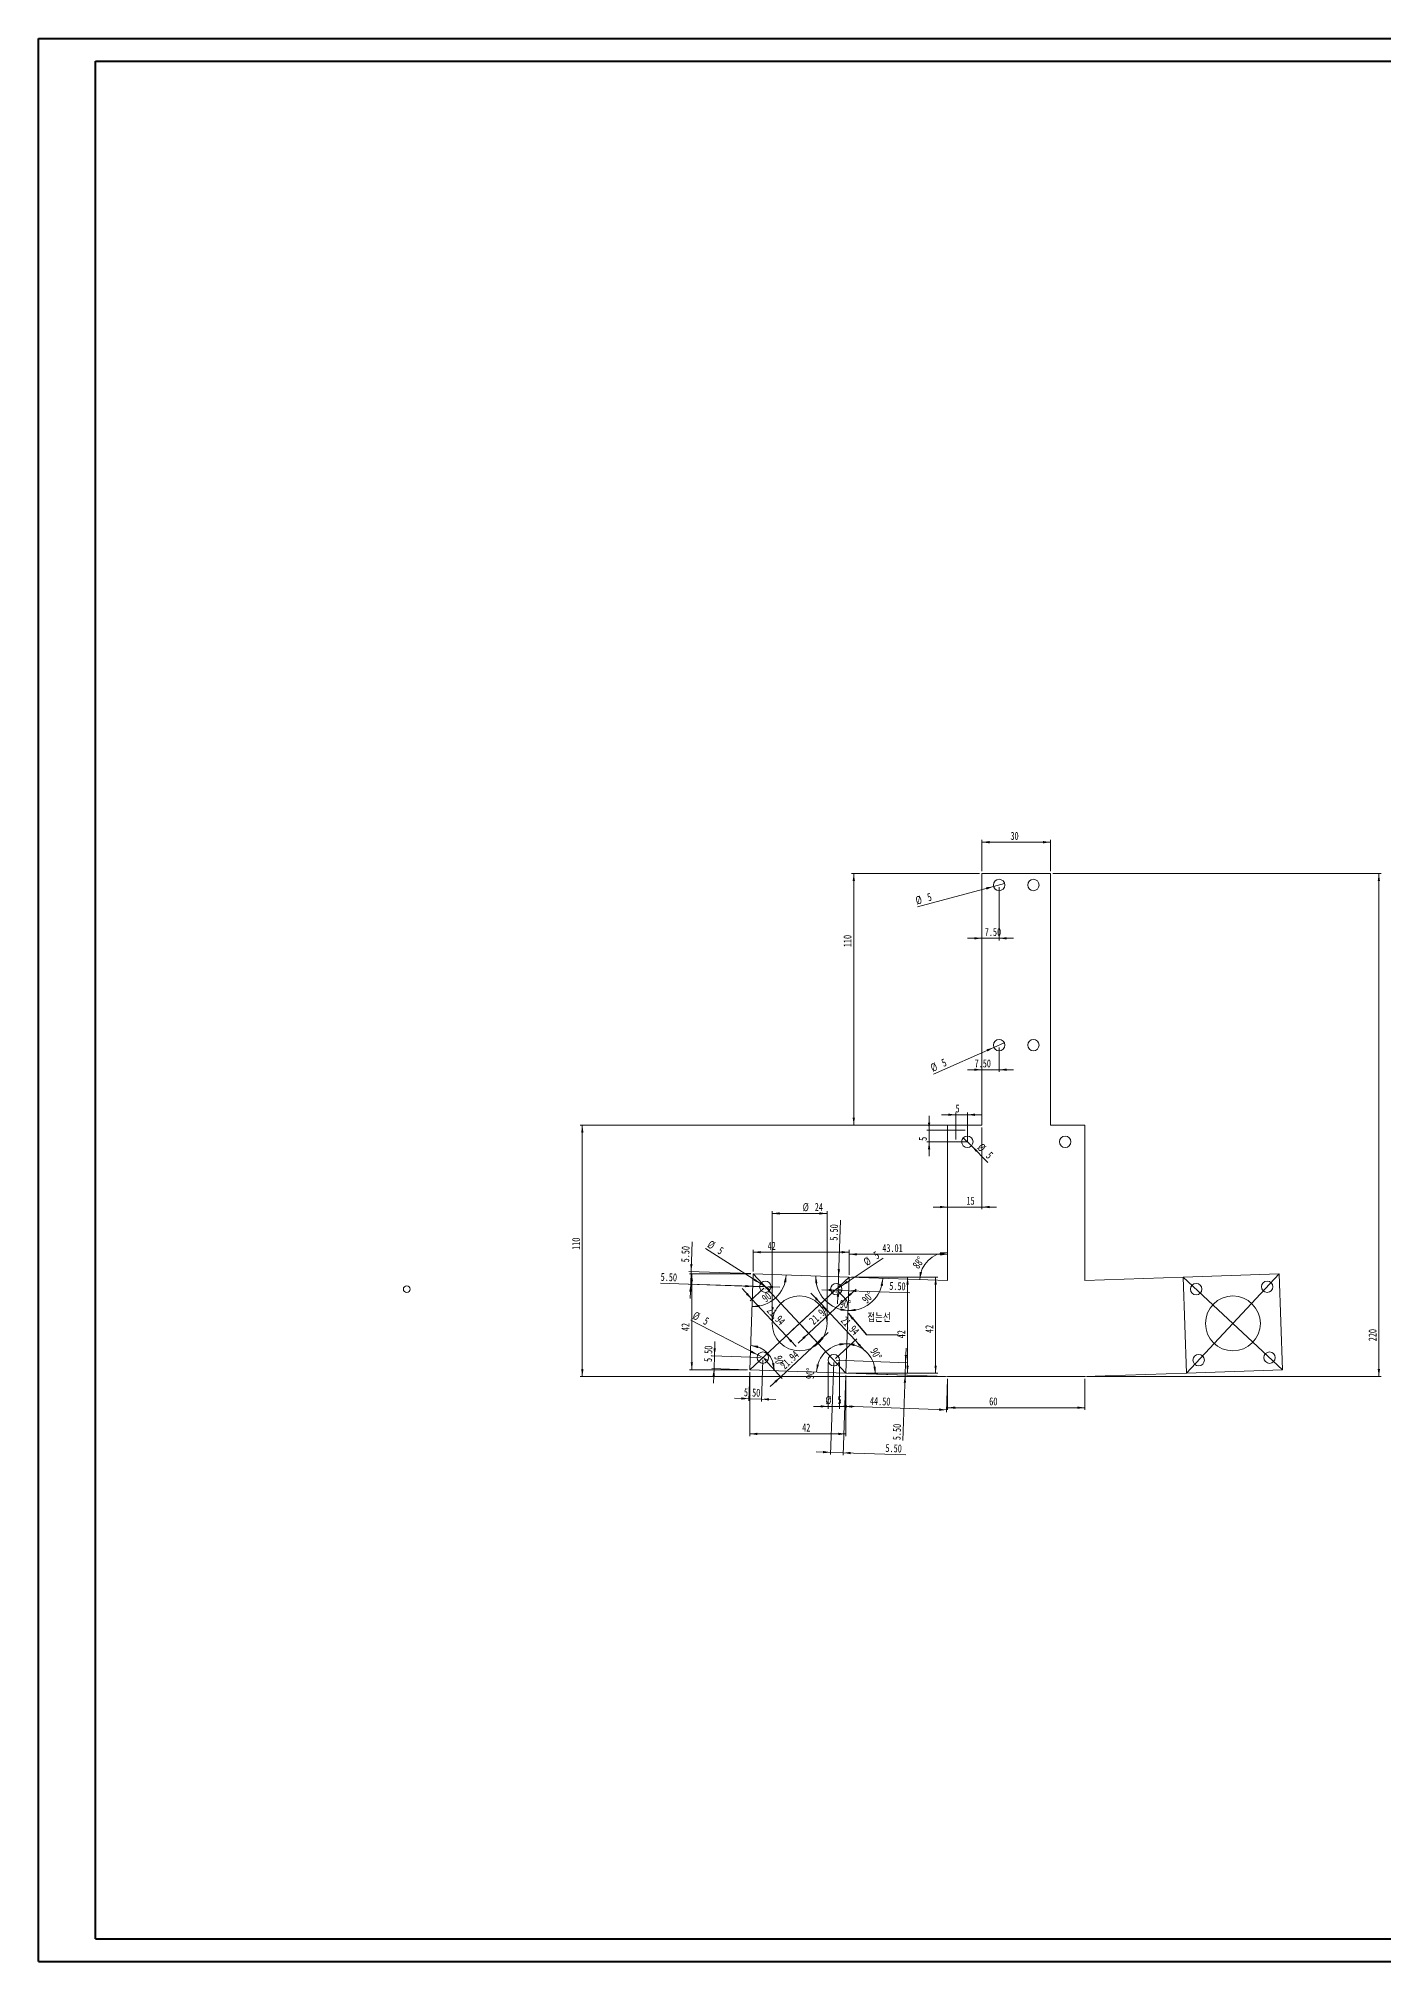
# Model space of a CAD drawing. Header units: millimetres. Extents: x 0 to 1189, y 0 to 841.
# Drawn here: x 0 to 588, y 0 to 841 of the extents above; entities that cross this region are included whole.
import ezdxf

# ---------------------------------------------------------------- set-up
doc = ezdxf.new("R2010")
doc.units = ezdxf.units.MM
doc.styles.add('SLDTEXTSTYLE0', font='TXT', dxfattribs={"width": 0.75})
doc.styles.add('SLDTEXTSTYLE1', font='TXT', dxfattribs={"width": 0.75, "bigfont": 'bigfont'})
doc.dimstyles.new('SLDDIMSTYLE0', dxfattribs={"dimtxt": 3.5, "dimasz": 3.302, "dimexe": 0, "dimexo": 0.0625, "dimgap": 0.875, "dimtad": 1, "dimrnd": 1e-09, "dimzin": 4, "dimdsep": 46, "dimtxsty": 'SLDTEXTSTYLE0', "dimsah": 1, "dimcen": 0.09, "dimadec": 0, "dimazin": 1, "dimtfac": 1, "dimtofl": 0, "dimtmove": 0, "dimatfit": 3, "dimfxl": 1, "dimfrac": 2, "dimtolj": 1, "dimtzin": 12, "dimarcsym": 0})
doc.dimstyles.new('SLDDIMSTYLE1', dxfattribs={"dimtxt": 3.5, "dimasz": 3.302, "dimexe": 0, "dimexo": 0.0625, "dimgap": 0.875, "dimtad": 1, "dimdec": 4, "dimzin": 12, "dimdsep": 46, "dimtxsty": 'SLDTEXTSTYLE0', "dimsah": 1, "dimcen": 0.09, "dimazin": 3, "dimtfac": 1, "dimtofl": 0, "dimtmove": 0, "dimatfit": 3, "dimfxl": 1, "dimfrac": 2, "dimtolj": 1, "dimtzin": 12, "dimarcsym": 0})
doc.dimstyles.new('SLDDIMSTYLE2', dxfattribs={"dimtxt": 3.5, "dimasz": 3.302, "dimexe": 0, "dimexo": 0.0625, "dimgap": 0.875, "dimtad": 1, "dimrnd": 1e-09, "dimzin": 12, "dimdsep": 46, "dimtxsty": 'SLDTEXTSTYLE0', "dimsah": 1, "dimcen": 0.09, "dimadec": 0, "dimazin": 3, "dimtfac": 1, "dimtofl": 0, "dimtmove": 0, "dimatfit": 3, "dimfxl": 1, "dimfrac": 2, "dimtolj": 1, "dimtzin": 12, "dimarcsym": 0})
doc.dimstyles.new('SLDDIMSTYLE3', dxfattribs={"dimtxt": 3.5, "dimasz": 3.302, "dimexe": 0, "dimexo": 0.0625, "dimgap": 0.875, "dimtad": 1, "dimrnd": 1e-09, "dimzin": 12, "dimdsep": 46, "dimtxsty": 'SLDTEXTSTYLE0', "dimsah": 1, "dimcen": 0.09, "dimadec": 0, "dimazin": 3, "dimtfac": 1, "dimtmove": 0, "dimatfit": 0, "dimfxl": 1, "dimfrac": 2, "dimtolj": 1, "dimtzin": 12, "dimarcsym": 0})
doc.dimstyles.new('SLDDIMSTYLE4', dxfattribs={"dimtxt": 3.5, "dimasz": 3.302, "dimexe": 0, "dimexo": 0.0625, "dimgap": 0.875, "dimtad": 1, "dimrnd": 1e-09, "dimzin": 12, "dimdsep": 46, "dimtxsty": 'SLDTEXTSTYLE0', "dimblk1": 'NONE', "dimsah": 1, "dimcen": 0, "dimadec": 0, "dimazin": 3, "dimtfac": 1, "dimtmove": 0, "dimatfit": 3, "dimldrblk": 'NONE', "dimfxl": 1, "dimfrac": 2, "dimtolj": 1, "dimtzin": 12, "dimarcsym": 0})
doc.dimstyles.new('SLDDIMSTYLE5', dxfattribs={"dimtxt": 3.5, "dimasz": 3.302, "dimexe": 0, "dimexo": 0.0625, "dimgap": 0.875, "dimtad": 1, "dimrnd": 1e-09, "dimzin": 4, "dimdsep": 46, "dimtxsty": 'SLDTEXTSTYLE0', "dimsah": 1, "dimcen": 0.09, "dimadec": 0, "dimazin": 1, "dimtfac": 1, "dimtmove": 0, "dimatfit": 0, "dimfxl": 1, "dimfrac": 2, "dimtolj": 1, "dimtzin": 12, "dimarcsym": 0})
doc.dimstyles.new('SLDDIMSTYLE6', dxfattribs={"dimtxt": 3.5, "dimasz": 3.302, "dimexe": 0, "dimexo": 0.0625, "dimgap": 0.875, "dimtad": 1, "dimdec": 4, "dimzin": 12, "dimdsep": 46, "dimtxsty": 'SLDTEXTSTYLE0', "dimsah": 1, "dimcen": 0.09, "dimazin": 3, "dimtfac": 1, "dimtofl": 0, "dimtmove": 0, "dimatfit": 3, "dimfxl": 1, "dimfrac": 2, "dimtolj": 1, "dimtzin": 12, "dimarcsym": 0})
doc.dimstyles.new('SLDDIMSTYLE7', dxfattribs={"dimtxt": 3.5, "dimasz": 3.302, "dimexe": 0, "dimexo": 0.0625, "dimgap": 0.875, "dimtad": 1, "dimrnd": 1e-09, "dimzin": 12, "dimdsep": 46, "dimtxsty": 'SLDTEXTSTYLE0', "dimblk1": 'NONE', "dimsah": 1, "dimcen": 0, "dimadec": 0, "dimazin": 3, "dimtfac": 1, "dimtmove": 0, "dimatfit": 3, "dimldrblk": 'NONE', "dimfxl": 1, "dimfrac": 2, "dimtolj": 1, "dimtzin": 12, "dimarcsym": 0})
doc.dimstyles.new('SLDDIMSTYLE8', dxfattribs={"dimtxt": 0.18, "dimasz": 3.302, "dimexe": 0, "dimexo": 0.0625, "dimgap": 0, "dimtad": 0, "dimtih": 1, "dimtoh": 1, "dimdec": 0, "dimrnd": 1e-09, "dimzin": 0, "dimdsep": 46, "dimtxsty": 'Standard', "dimsah": 1, "dimcen": 0.09, "dimadec": 0, "dimazin": 0, "dimtfac": 3.302, "dimtdec": 0, "dimtofl": 0, "dimtmove": 0, "dimatfit": 3, "dimfxl": 1, "dimfrac": 2, "dimtolj": 1, "dimtzin": 0, "dimarcsym": 0})

# ---------------------------------------------------------------- blocks, each defined once
blk = doc.blocks.new('_D')
at = {"color": 7, "linetype": 'Continuous', "lineweight": 0}
for p, q in [((353.14, 256.55), (352.63, 242.02)), ((397.61, 255), (397.1, 240.47)), ((397.14, 241.46), (352.66, 243.02))]:
    blk.add_line(p, q, dxfattribs=at)
for points in [[(352.66, 243.02), (355.94, 242.39), (355.98, 243.41)], [(397.14, 241.46), (393.85, 242.09), (393.82, 241.07)]]:
    blk.add_solid(points, dxfattribs=at)
at = {"color": 7, "linetype": 'Continuous', "lineweight": 0, "insert": (363.75, 247.15), "char_height": 3.5, "attachment_point": 1, "rotation": 358, "style": 'SLDTEXTSTYLE0'}
blk.add_mtext('44.50', dxfattribs=at)
blk = doc.blocks.new('_D_1')
at = {"color": 7, "linetype": 'Continuous', "lineweight": 0}
blk.add_arc((353.17, 257.55), 12.86, 358, 88, dxfattribs=at)
for points in [[(353.62, 270.4), (356.8, 269.37), (356.96, 270.37)], [(366.02, 257.1), (366.23, 260.44), (365.21, 260.34)]]:
    blk.add_solid(points, dxfattribs=at)
at = {"color": 7, "linetype": 'Continuous', "lineweight": 0, "insert": (366.71, 268.99), "char_height": 3.5, "attachment_point": 1, "rotation": 298.74296, "style": 'SLDTEXTSTYLE0'}
blk.add_mtext('90°', dxfattribs=at)
blk = doc.blocks.new('_D_2')
at = {"color": 7, "linetype": 'Continuous', "lineweight": 0}
for p, q in [((396.64, 366), (236.9, 366)), ((237.9, 256), (237.9, 366)), ((396.64, 256), (236.9, 256))]:
    blk.add_line(p, q, dxfattribs=at)
for points in [[(237.9, 366), (237.39, 362.7), (238.41, 362.7)], [(237.9, 256), (238.41, 259.3), (237.39, 259.3)]]:
    blk.add_solid(points, dxfattribs=at)
at = {"color": 7, "linetype": 'Continuous', "lineweight": 0, "insert": (233.39, 311.44), "char_height": 3.5, "attachment_point": 1, "rotation": 89.99953, "style": 'SLDTEXTSTYLE0'}
blk.add_mtext('110', dxfattribs=at)
blk = doc.blocks.new('_D_3')
at = {"color": 7, "linetype": 'Continuous', "lineweight": 0}
for p, q in [((411.64, 476), (355.6, 476)), ((356.6, 366), (356.6, 476)), ((411.64, 366), (355.6, 366))]:
    blk.add_line(p, q, dxfattribs=at)
for points in [[(356.6, 476), (356.09, 472.69), (357.11, 472.69)], [(356.6, 366), (357.11, 369.3), (356.09, 369.3)]]:
    blk.add_solid(points, dxfattribs=at)
at = {"color": 7, "linetype": 'Continuous', "lineweight": 0, "insert": (352.09, 443.82), "char_height": 3.5, "attachment_point": 1, "rotation": 90, "style": 'SLDTEXTSTYLE0'}
blk.add_mtext('110', dxfattribs=at)
blk = doc.blocks.new('_D_4')
at = {"color": 7, "linetype": 'Continuous', "lineweight": 0}
for p, q in [((401.26, 370.53), (394.91, 370.53)), ((401.26, 359.73), (401.26, 371.53)), ((401.26, 370.53), (406.26, 370.53)), ((406.26, 359.73), (406.26, 371.53)), ((406.26, 370.53), (412.61, 370.53))]:
    blk.add_line(p, q, dxfattribs=at)
for points in [[(401.26, 370.53), (397.96, 371.04), (397.96, 370.03)], [(406.26, 370.53), (409.57, 370.03), (409.57, 371.04)]]:
    blk.add_solid(points, dxfattribs=at)
at = {"color": 7, "linetype": 'Continuous', "lineweight": 0, "insert": (401.08, 375.05), "char_height": 3.5, "attachment_point": 1, "style": 'SLDTEXTSTYLE0'}
blk.add_mtext('5', dxfattribs=at)
blk = doc.blocks.new('_D_5')
at = {"color": 7, "linetype": 'Continuous', "lineweight": 0}
for p, q in [((389.55, 363.73), (389.55, 370.08)), ((405.31, 363.73), (388.55, 363.73)), ((389.55, 358.73), (389.55, 363.73)), ((405.26, 358.73), (388.55, 358.73)), ((389.55, 358.73), (389.55, 352.38))]:
    blk.add_line(p, q, dxfattribs=at)
for points in [[(389.55, 363.73), (390.05, 367.03), (389.04, 367.03)], [(389.55, 358.73), (389.04, 355.43), (390.05, 355.43)]]:
    blk.add_solid(points, dxfattribs=at)
at = {"color": 7, "linetype": 'Continuous', "lineweight": 0, "insert": (385.03, 359.09), "char_height": 3.5, "attachment_point": 1, "rotation": 90, "style": 'SLDTEXTSTYLE0'}
blk.add_mtext('5', dxfattribs=at)
blk = doc.blocks.new('_D_6')
at = {"color": 7, "linetype": 'Continuous', "lineweight": 0}
for q in [(404.5, 360.5), (415.28, 349.71)]:
    blk.add_line((408.03, 356.96), q, dxfattribs=at)
blk.add_solid([(408.03, 356.96), (410.01, 354.27), (410.73, 354.99)], dxfattribs=at)
at = {"color": 7, "linetype": 'Continuous', "lineweight": 0, "char_height": 3.5, "attachment_point": 1, "rotation": 315, "style": 'SLDTEXTSTYLE0'}
for s, insert in [('%%c', (412.82, 358.38)), ('5', (416.6, 354.68))]:
    blk.add_mtext(s, dxfattribs=dict(at, insert=insert))
blk = doc.blocks.new('_NONE')
blk = doc.blocks.new('_D_7')
at = {"color": 7, "linetype": 'Continuous', "lineweight": 0}
for p, q in [((420.14, 470), (420.14, 446.7)), ((412.64, 447.7), (406.29, 447.7)), ((420.14, 447.7), (412.64, 447.7)), ((420.14, 447.7), (426.49, 447.7))]:
    blk.add_line(p, q, dxfattribs=at)
for points in [[(412.64, 447.7), (409.34, 448.2), (409.34, 447.19)], [(420.14, 447.7), (423.45, 447.19), (423.45, 448.2)]]:
    blk.add_solid(points, dxfattribs=at)
at = {"color": 7, "linetype": 'Continuous', "lineweight": 0, "insert": (413.89, 452.21), "char_height": 3.5, "attachment_point": 1, "style": 'SLDTEXTSTYLE0'}
blk.add_mtext('7.50', dxfattribs=at)
blk = doc.blocks.new('_D_8')
at = {"color": 7, "linetype": 'Continuous', "lineweight": 0}
for p, q in [((420.14, 400), (420.14, 389.23)), ((412.64, 390.23), (406.29, 390.23)), ((420.14, 390.23), (412.64, 390.23)), ((420.14, 390.23), (426.49, 390.23))]:
    blk.add_line(p, q, dxfattribs=at)
for points in [[(412.64, 390.23), (409.34, 390.74), (409.34, 389.72)], [(420.14, 390.23), (423.45, 389.72), (423.45, 390.74)]]:
    blk.add_solid(points, dxfattribs=at)
at = {"color": 7, "linetype": 'Continuous', "lineweight": 0, "insert": (409.44, 394.74), "char_height": 3.5, "attachment_point": 1, "style": 'SLDTEXTSTYLE0'}
blk.add_mtext('7.50', dxfattribs=at)
blk = doc.blocks.new('_D_9')
at = {"color": 7, "linetype": 'Continuous', "lineweight": 0}
for q in [(391.52, 388.28), (422.43, 402.01)]:
    blk.add_line((417.86, 399.98), q, dxfattribs=at)
blk.add_solid([(417.86, 399.98), (414.64, 399.11), (415.05, 398.18)], dxfattribs=at)
at = {"color": 7, "linetype": 'Continuous', "lineweight": 0, "char_height": 3.5, "attachment_point": 1, "rotation": 23.95054, "style": 'SLDTEXTSTYLE0'}
for s, insert in [('%%c', (389.7, 392.39)), ('5', (394.5, 394.59))]:
    blk.add_mtext(s, dxfattribs=dict(at, insert=insert))
blk = doc.blocks.new('_D_10')
at = {"color": 7, "linetype": 'Continuous', "lineweight": 0}
for q in [(422.56, 471.64), (384.43, 461.43)]:
    blk.add_line((417.73, 470.35), q, dxfattribs=at)
blk.add_solid([(417.73, 470.35), (414.41, 469.99), (414.67, 469)], dxfattribs=at)
at = {"color": 7, "linetype": 'Continuous', "lineweight": 0, "char_height": 3.5, "attachment_point": 1, "rotation": 15, "style": 'SLDTEXTSTYLE0'}
for s, insert in [('%%c', (383.26, 465.77)), ('5', (388.35, 467.19))]:
    blk.add_mtext(s, dxfattribs=dict(at, insert=insert))
blk = doc.blocks.new('_D_11')
at = {"color": 7, "linetype": 'Continuous', "lineweight": 0}
for p, q in [((397.64, 365), (397.64, 329.18)), ((412.64, 365), (412.64, 329.18)), ((397.64, 330.18), (391.29, 330.18)), ((397.64, 330.18), (412.64, 330.18)), ((412.64, 330.18), (418.99, 330.18))]:
    blk.add_line(p, q, dxfattribs=at)
for points in [[(397.64, 330.18), (394.34, 330.68), (394.34, 329.67)], [(412.64, 330.18), (415.95, 329.67), (415.95, 330.68)]]:
    blk.add_solid(points, dxfattribs=at)
at = {"color": 7, "linetype": 'Continuous', "lineweight": 0, "insert": (405.87, 334.69), "char_height": 3.5, "attachment_point": 1, "style": 'SLDTEXTSTYLE0'}
blk.add_mtext('15', dxfattribs=at)
blk = doc.blocks.new('_D_12')
at = {"color": 7, "linetype": 'Continuous', "lineweight": 0}
blk.add_arc((397.64, 298.05), 12.22, 90, 178, dxfattribs=at)
for points in [[(397.64, 310.27), (394.3, 310.34), (394.44, 309.33)], [(385.43, 298.47), (386.48, 301.65), (385.48, 301.81)]]:
    blk.add_solid(points, dxfattribs=at)
at = {"color": 7, "linetype": 'Continuous', "lineweight": 0, "insert": (381.98, 304.9), "char_height": 3.5, "attachment_point": 1, "rotation": 54.49424, "style": 'SLDTEXTSTYLE0'}
blk.add_mtext('88°', dxfattribs=at)
blk = doc.blocks.new('_D_13')
at = {"color": 7, "linetype": 'Continuous', "lineweight": 0}
blk.add_arc((354.64, 299.55), 14.66, 268, 358, dxfattribs=at)
for points in [[(369.29, 299.04), (368.3, 295.84), (369.31, 295.7)], [(354.13, 284.9), (357.46, 284.64), (357.38, 285.66)]]:
    blk.add_solid(points, dxfattribs=at)
at = {"color": 7, "linetype": 'Continuous', "lineweight": 0, "insert": (359.77, 290.12), "char_height": 3.5, "attachment_point": 1, "rotation": 47.69204, "style": 'SLDTEXTSTYLE0'}
blk.add_mtext('90°', dxfattribs=at)
blk = doc.blocks.new('_D_14')
at = {"color": 7, "linetype": 'Continuous', "lineweight": 0}
for p, q in [((312.64, 302.02), (312.64, 311.42)), ((354.64, 300.55), (354.64, 311.42)), ((354.64, 310.42), (312.64, 310.42))]:
    blk.add_line(p, q, dxfattribs=at)
for points in [[(312.64, 310.42), (315.94, 309.92), (315.94, 310.93)], [(354.64, 310.42), (351.33, 310.93), (351.33, 309.92)]]:
    blk.add_solid(points, dxfattribs=at)
at = {"color": 7, "linetype": 'Continuous', "lineweight": 0, "insert": (318.94, 314.94), "char_height": 3.5, "attachment_point": 1, "style": 'SLDTEXTSTYLE0'}
blk.add_mtext('42', dxfattribs=at)
blk = doc.blocks.new('_D_15')
at = {"color": 7, "linetype": 'Continuous', "lineweight": 0}
for p, q in [((311.17, 258.02), (311.17, 229.96)), ((353.17, 256.55), (353.17, 229.96)), ((353.17, 230.96), (311.17, 230.96))]:
    blk.add_line(p, q, dxfattribs=at)
for points in [[(311.17, 230.96), (314.47, 230.45), (314.47, 231.47)], [(353.17, 230.96), (349.87, 231.47), (349.87, 230.45)]]:
    blk.add_solid(points, dxfattribs=at)
at = {"color": 7, "linetype": 'Continuous', "lineweight": 0, "insert": (334.03, 235.47), "char_height": 3.5, "attachment_point": 1, "style": 'SLDTEXTSTYLE0'}
blk.add_mtext('42', dxfattribs=at)
blk = doc.blocks.new('_D_16')
at = {"color": 7, "linetype": 'Continuous', "lineweight": 0}
for p, q in [((355.64, 299.55), (381.11, 299.55)), ((380.11, 257.55), (380.11, 299.55)), ((354.17, 257.55), (381.11, 257.55))]:
    blk.add_line(p, q, dxfattribs=at)
for points in [[(380.11, 299.55), (379.6, 296.25), (380.62, 296.25)], [(380.11, 257.55), (380.62, 260.85), (379.6, 260.85)]]:
    blk.add_solid(points, dxfattribs=at)
at = {"color": 7, "linetype": 'Continuous', "lineweight": 0, "insert": (375.6, 272.78), "char_height": 3.5, "attachment_point": 1, "rotation": 90, "style": 'SLDTEXTSTYLE0'}
blk.add_mtext('42', dxfattribs=at)
blk = doc.blocks.new('_D_17')
at = {"color": 7, "linetype": 'Continuous', "lineweight": 0}
for p, q in [((320.9, 280.28), (320.9, 328.37)), ((344.9, 280.28), (344.9, 328.37)), ((320.9, 327.37), (344.9, 327.37))]:
    blk.add_line(p, q, dxfattribs=at)
for points in [[(320.9, 327.37), (324.2, 326.86), (324.2, 327.88)], [(344.9, 327.37), (341.6, 327.88), (341.6, 326.86)]]:
    blk.add_solid(points, dxfattribs=at)
at = {"color": 7, "linetype": 'Continuous', "lineweight": 0, "char_height": 3.5, "attachment_point": 1, "style": 'SLDTEXTSTYLE0'}
for s, insert in [('%%c', (334.27, 331.88)), ('24', (339.55, 331.94))]:
    blk.add_mtext(s, dxfattribs=dict(at, insert=insert))
blk = doc.blocks.new('_D_18')
at = {"color": 7, "linetype": 'Continuous', "lineweight": 0}
blk.add_arc((312.64, 301.02), 14.4, 268, 358, dxfattribs=at)
for points in [[(327.03, 300.51), (326.04, 297.32), (327.05, 297.17)], [(312.13, 286.62), (315.47, 286.37), (315.39, 287.39)]]:
    blk.add_solid(points, dxfattribs=at)
at = {"color": 7, "linetype": 'Continuous', "lineweight": 0, "insert": (315.97, 291.06), "char_height": 3.5, "attachment_point": 1, "rotation": 38.1068, "style": 'SLDTEXTSTYLE0'}
blk.add_mtext('90°', dxfattribs=at)
blk = doc.blocks.new('_D_19')
at = {"color": 7, "linetype": 'Continuous', "lineweight": 0}
blk.add_arc((354.64, 299.55), 14.66, 178, 268, dxfattribs=at)
for points in [[(339.99, 300.06), (339.73, 296.73), (340.74, 296.81)], [(354.13, 284.9), (350.93, 285.88), (350.78, 284.88)]]:
    blk.add_solid(points, dxfattribs=at)
at = {"color": 7, "linetype": 'Continuous', "lineweight": 0, "insert": (350.61, 289.59), "char_height": 3.5, "attachment_point": 1, "rotation": 357.11244, "style": 'SLDTEXTSTYLE0'}
blk.add_mtext('90°', dxfattribs=at)
blk = doc.blocks.new('_D_20')
at = {"color": 7, "linetype": 'Continuous', "lineweight": 0}
blk.add_arc((311.17, 259.02), 10.57, 358, 88, dxfattribs=at)
for points in [[(311.54, 269.58), (314.69, 268.47), (314.88, 269.47)], [(321.74, 258.65), (321.86, 261.99), (320.85, 261.87)]]:
    blk.add_solid(points, dxfattribs=at)
at = {"color": 7, "linetype": 'Continuous', "lineweight": 0, "insert": (325.23, 265.5), "char_height": 3.5, "attachment_point": 1, "rotation": 281.62796, "style": 'SLDTEXTSTYLE0'}
blk.add_mtext('90°', dxfattribs=at)
blk = doc.blocks.new('_D_21')
at = {"color": 7, "linetype": 'Continuous', "lineweight": 0}
blk.add_arc((353.17, 257.55), 12.86, 88, 178, dxfattribs=at)
for points in [[(353.62, 270.4), (350.28, 270.61), (350.38, 269.59)], [(340.32, 258), (341.35, 261.18), (340.35, 261.34)]]:
    blk.add_solid(points, dxfattribs=at)
at = {"color": 7, "linetype": 'Continuous', "lineweight": 0, "insert": (335.62, 255.05), "char_height": 3.5, "attachment_point": 1, "rotation": 86.65471, "style": 'SLDTEXTSTYLE0'}
blk.add_mtext('90°', dxfattribs=at)
blk = doc.blocks.new('_D_22')
at = {"color": 7, "linetype": 'Continuous', "lineweight": 0}
for q in [(291.7, 312.06), (320.05, 293.98)]:
    blk.add_line((315.83, 296.67), q, dxfattribs=at)
blk.add_solid([(315.83, 296.67), (313.32, 298.88), (312.78, 298.02)], dxfattribs=at)
at = {"color": 7, "linetype": 'Continuous', "lineweight": 0, "char_height": 3.5, "attachment_point": 1, "rotation": 327.4749, "style": 'SLDTEXTSTYLE0'}
for s, insert in [('%%c', (294.11, 315.86)), ('5', (298.59, 313.06))]:
    blk.add_mtext(s, dxfattribs=dict(at, insert=insert))
blk = doc.blocks.new('_D_23')
at = {"color": 7, "linetype": 'Continuous', "lineweight": 0}
for p, q in [((285.47, 301.96), (285.93, 314.95)), ((316.94, 295.36), (284.28, 296.5)), ((311.64, 301.05), (284.47, 302)), ((285.28, 296.47), (285.06, 290.12)), ((285.28, 296.47), (285.47, 301.96))]:
    blk.add_line(p, q, dxfattribs=at)
for points in [[(285.47, 301.96), (286.1, 305.25), (285.08, 305.28)], [(285.28, 296.47), (284.66, 293.19), (285.67, 293.15)]]:
    blk.add_solid(points, dxfattribs=at)
at = {"color": 7, "linetype": 'Continuous', "lineweight": 0, "insert": (281.1, 306.06), "char_height": 3.5, "attachment_point": 1, "rotation": 88, "style": 'SLDTEXTSTYLE0'}
blk.add_mtext('5.50', dxfattribs=at)
blk = doc.blocks.new('_D_24')
at = {"color": 7, "linetype": 'Continuous', "lineweight": 0}
for p, q in [((312.44, 295.48), (272.07, 296.89)), ((317.94, 295.29), (312.44, 295.48)), ((317.94, 295.29), (324.29, 295.07)), ((317.91, 294.33), (317.9, 294.29))]:
    blk.add_line(p, q, dxfattribs=at)
for points in [[(312.44, 295.48), (309.16, 296.1), (309.13, 295.09)], [(317.94, 295.29), (321.22, 294.66), (321.26, 295.68)]]:
    blk.add_solid(points, dxfattribs=at)
at = {"color": 7, "linetype": 'Continuous', "lineweight": 0, "insert": (272.23, 301.4), "char_height": 3.5, "attachment_point": 1, "rotation": 358, "style": 'SLDTEXTSTYLE0'}
blk.add_mtext('5.50', dxfattribs=at)
blk = doc.blocks.new('_D_25')
at = {"color": 7, "linetype": 'Continuous', "lineweight": 0}
for p, q in [((312.07, 289.85), (307.74, 294.5)), ((317.21, 294.65), (311.34, 289.17)), ((312.07, 289.85), (327.03, 273.81)), ((332.17, 278.6), (326.3, 273.13)), ((327.03, 273.81), (331.36, 269.16))]:
    blk.add_line(p, q, dxfattribs=at)
for points in [[(312.07, 289.85), (310.19, 292.61), (309.45, 291.92)], [(327.03, 273.81), (328.91, 271.05), (329.65, 271.74)]]:
    blk.add_solid(points, dxfattribs=at)
at = {"color": 7, "linetype": 'Continuous', "lineweight": 0, "insert": (320.86, 287.05), "char_height": 3.5, "attachment_point": 1, "rotation": 313, "style": 'SLDTEXTSTYLE0'}
blk.add_mtext('21.94', dxfattribs=at)
blk = doc.blocks.new('_D_26')
at = {"color": 7, "linetype": 'Continuous', "lineweight": 0}
for p, q in [((352.93, 289.97), (336.89, 275.01)), ((349.63, 293.51), (353.61, 289.24)), ((352.93, 289.97), (357.58, 294.31)), ((333.59, 278.55), (337.57, 274.28)), ((336.89, 275.01), (332.24, 270.68))]:
    blk.add_line(p, q, dxfattribs=at)
for points in [[(352.93, 289.97), (355.69, 291.85), (355, 292.6)], [(336.89, 275.01), (334.13, 273.13), (334.82, 272.39)]]:
    blk.add_solid(points, dxfattribs=at)
at = {"color": 7, "linetype": 'Continuous', "lineweight": 0, "insert": (336.71, 281.02), "char_height": 3.5, "attachment_point": 1, "rotation": 43, "style": 'SLDTEXTSTYLE0'}
blk.add_mtext('21.94', dxfattribs=at)
blk = doc.blocks.new('_D_27')
at = {"color": 7, "linetype": 'Continuous', "lineweight": 0}
for q in [(369.44, 307.76), (346.86, 292.87)]:
    blk.add_line((351.04, 295.62), q, dxfattribs=at)
blk.add_solid([(351.04, 295.62), (354.07, 297.02), (353.51, 297.86)], dxfattribs=at)
at = {"color": 7, "linetype": 'Continuous', "lineweight": 0, "char_height": 3.5, "attachment_point": 1, "rotation": 33.4068, "style": 'SLDTEXTSTYLE0'}
for s, insert in [('%%c', (360.4, 307.17)), ('5', (364.78, 310.13))]:
    blk.add_mtext(s, dxfattribs=dict(at, insert=insert))
blk = doc.blocks.new('_D_28')
at = {"color": 7, "linetype": 'Continuous', "lineweight": 0}
for p, q in [((333.59, 278.55), (341.39, 270.18)), ((340.71, 270.92), (324.66, 255.95)), ((340.71, 270.92), (345.35, 275.25)), ((317.54, 263.59), (325.34, 255.22)), ((324.66, 255.95), (320.02, 251.62))]:
    blk.add_line(p, q, dxfattribs=at)
for points in [[(340.71, 270.92), (343.47, 272.8), (342.77, 273.54)], [(324.66, 255.95), (321.9, 254.07), (322.59, 253.33)]]:
    blk.add_solid(points, dxfattribs=at)
at = {"color": 7, "linetype": 'Continuous', "lineweight": 0, "insert": (324.06, 261.57), "char_height": 3.5, "attachment_point": 1, "rotation": 43, "style": 'SLDTEXTSTYLE0'}
blk.add_mtext('21.94', dxfattribs=at)
blk = doc.blocks.new('_D_29')
at = {"color": 7, "linetype": 'Continuous', "lineweight": 0}
for q in [(285.31, 280.69), (319.08, 263.17)]:
    blk.add_line((314.64, 265.47), q, dxfattribs=at)
blk.add_solid([(314.64, 265.47), (311.94, 267.44), (311.47, 266.54)], dxfattribs=at)
at = {"color": 7, "linetype": 'Continuous', "lineweight": 0, "char_height": 3.5, "attachment_point": 1, "rotation": 332.58181, "style": 'SLDTEXTSTYLE0'}
for s, insert in [('%%c', (287.38, 284.68)), ('5', (292.09, 282.3))]:
    blk.add_mtext(s, dxfattribs=dict(at, insert=insert))
blk = doc.blocks.new('_D_30')
at = {"color": 7, "linetype": 'Continuous', "lineweight": 0}
for p, q in [((345.37, 262.24), (345.37, 241.99)), ((350.37, 262.24), (350.37, 241.99)), ((345.37, 242.99), (339.02, 242.99)), ((345.37, 242.99), (350.37, 242.99)), ((350.37, 242.99), (356.72, 242.99))]:
    blk.add_line(p, q, dxfattribs=at)
for points in [[(345.37, 242.99), (342.06, 243.5), (342.06, 242.49)], [(350.37, 242.99), (353.67, 242.49), (353.67, 243.5)]]:
    blk.add_solid(points, dxfattribs=at)
at = {"color": 7, "linetype": 'Continuous', "lineweight": 0, "char_height": 3.5, "attachment_point": 1, "style": 'SLDTEXTSTYLE0'}
for s, insert in [('%%c', (344.21, 247.5)), ('5', (349.49, 247.56))]:
    blk.add_mtext(s, dxfattribs=dict(at, insert=insert))
blk = doc.blocks.new('_D_31')
at = {"color": 7, "linetype": 'Continuous', "lineweight": 0}
for p, q in [((333.63, 279.96), (342.91, 288.62)), ((342.18, 287.93), (337.84, 292.58)), ((357.14, 271.89), (342.18, 287.93)), ((348.6, 263.92), (357.87, 272.57)), ((357.14, 271.89), (361.47, 267.24))]:
    blk.add_line(p, q, dxfattribs=at)
for points in [[(342.18, 287.93), (340.3, 290.69), (339.55, 290)], [(357.14, 271.89), (359.02, 269.13), (359.76, 269.82)]]:
    blk.add_solid(points, dxfattribs=at)
at = {"color": 7, "linetype": 'Continuous', "lineweight": 0, "insert": (353.23, 282.7), "char_height": 3.5, "attachment_point": 1, "rotation": 313.00444, "style": 'SLDTEXTSTYLE0'}
blk.add_mtext('21.94', dxfattribs=at)
blk = doc.blocks.new('_D_32')
at = {"color": 7, "linetype": 'Continuous', "lineweight": 0}
for p, q in [((316.82, 263.32), (316.19, 245.16)), ((311.14, 258.02), (310.69, 245.35)), ((310.73, 246.35), (304.38, 246.57)), ((316.22, 246.16), (310.73, 246.35)), ((316.22, 246.16), (322.57, 245.94))]:
    blk.add_line(p, q, dxfattribs=at)
for points in [[(310.73, 246.35), (307.45, 246.97), (307.41, 245.96)], [(316.22, 246.16), (319.51, 245.54), (319.54, 246.55)]]:
    blk.add_solid(points, dxfattribs=at)
at = {"color": 7, "linetype": 'Continuous', "lineweight": 0, "insert": (308.64, 250.94), "char_height": 3.5, "attachment_point": 1, "rotation": 358, "style": 'SLDTEXTSTYLE0'}
blk.add_mtext('5.50', dxfattribs=at)
blk = doc.blocks.new('_D_33')
at = {"color": 7, "linetype": 'Continuous', "lineweight": 0}
for p, q in [((295.67, 265.06), (295.89, 271.38)), ((315.86, 264.35), (294.67, 265.09)), ((295.67, 265.06), (295.48, 259.56)), ((310.17, 259.05), (294.48, 259.6)), ((295.48, 259.56), (295.26, 253.22))]:
    blk.add_line(p, q, dxfattribs=at)
for points in [[(295.67, 265.06), (296.3, 268.34), (295.28, 268.38)], [(295.48, 259.56), (294.86, 256.28), (295.87, 256.25)]]:
    blk.add_solid(points, dxfattribs=at)
at = {"color": 7, "linetype": 'Continuous', "lineweight": 0, "insert": (291.07, 262.49), "char_height": 3.5, "attachment_point": 1, "rotation": 88, "style": 'SLDTEXTSTYLE0'}
blk.add_mtext('5.50', dxfattribs=at)
blk = doc.blocks.new('_D_34')
at = {"color": 7, "linetype": 'Continuous', "lineweight": 0}
for p, q in [((349.97, 299.71), (350.83, 324.46)), ((349.77, 294.22), (349.97, 299.71)), ((349.77, 294.22), (349.55, 287.87)), ((349.95, 294.21), (350.77, 294.18))]:
    blk.add_line(p, q, dxfattribs=at)
for points in [[(349.97, 299.71), (350.59, 302.99), (349.57, 303.03)], [(349.77, 294.22), (349.15, 290.93), (350.17, 290.9)]]:
    blk.add_solid(points, dxfattribs=at)
at = {"color": 7, "linetype": 'Continuous', "lineweight": 0, "insert": (346.01, 315.57), "char_height": 3.5, "attachment_point": 1, "rotation": 88, "style": 'SLDTEXTSTYLE0'}
blk.add_mtext('5.50', dxfattribs=at)
blk = doc.blocks.new('_D_35')
at = {"color": 7, "linetype": 'Continuous', "lineweight": 0}
for p, q in [((348.93, 293.77), (342.59, 293.99)), ((348.91, 293.25), (348.9, 292.77)), ((348.93, 293.77), (354.43, 293.58)), ((354.43, 293.58), (381.08, 292.65))]:
    blk.add_line(p, q, dxfattribs=at)
for points in [[(348.93, 293.77), (345.65, 294.39), (345.61, 293.38)], [(354.43, 293.58), (357.71, 292.95), (357.75, 293.97)]]:
    blk.add_solid(points, dxfattribs=at)
at = {"color": 7, "linetype": 'Continuous', "lineweight": 0, "insert": (372.2, 297.47), "char_height": 3.5, "attachment_point": 1, "rotation": 358, "style": 'SLDTEXTSTYLE0'}
blk.add_mtext('5.50', dxfattribs=at)
blk = doc.blocks.new('_D_36')
at = {"color": 7, "linetype": 'Continuous', "lineweight": 0}
for p, q in [((347.83, 262.24), (346.42, 221.89)), ((353.14, 256.55), (351.92, 221.7)), ((346.46, 222.89), (340.11, 223.11)), ((346.46, 222.89), (351.95, 222.7)), ((351.95, 222.7), (379.42, 221.74))]:
    blk.add_line(p, q, dxfattribs=at)
for points in [[(346.46, 222.89), (343.17, 223.52), (343.14, 222.5)], [(351.95, 222.7), (355.24, 222.08), (355.27, 223.09)]]:
    blk.add_solid(points, dxfattribs=at)
at = {"color": 7, "linetype": 'Continuous', "lineweight": 0, "insert": (370.53, 226.57), "char_height": 3.5, "attachment_point": 1, "rotation": 358, "style": 'SLDTEXTSTYLE0'}
blk.add_mtext('5.50', dxfattribs=at)
blk = doc.blocks.new('_D_37')
at = {"color": 7, "linetype": 'Continuous', "lineweight": 0}
for p, q in [((348.86, 263.2), (380.26, 262.11)), ((379.26, 262.14), (379.07, 256.65)), ((379.26, 262.14), (379.48, 268.49)), ((354.17, 257.51), (380.07, 256.61)), ((379.07, 256.65), (378.07, 228.14))]:
    blk.add_line(p, q, dxfattribs=at)
for points in [[(379.26, 262.14), (379.88, 265.42), (378.87, 265.46)], [(379.07, 256.65), (378.44, 253.36), (379.46, 253.33)]]:
    blk.add_solid(points, dxfattribs=at)
at = {"color": 7, "linetype": 'Continuous', "lineweight": 0, "insert": (373.56, 228.3), "char_height": 3.5, "attachment_point": 1, "rotation": 88, "style": 'SLDTEXTSTYLE0'}
blk.add_mtext('5.50', dxfattribs=at)
blk = doc.blocks.new('_D_38')
at = {"color": 7, "linetype": 'Continuous', "lineweight": 0}
for p, q in [((311.64, 301.02), (284.77, 301.02)), ((285.77, 301.02), (285.77, 259.02)), ((310.17, 259.02), (284.77, 259.02))]:
    blk.add_line(p, q, dxfattribs=at)
for points in [[(285.77, 301.02), (285.26, 297.71), (286.28, 297.71)], [(285.77, 259.02), (286.28, 262.32), (285.26, 262.32)]]:
    blk.add_solid(points, dxfattribs=at)
at = {"color": 7, "linetype": 'Continuous', "lineweight": 0, "insert": (281.26, 275.89), "char_height": 3.5, "attachment_point": 1, "rotation": 90, "style": 'SLDTEXTSTYLE0'}
blk.add_mtext('42', dxfattribs=at)
blk = doc.blocks.new('_D_39')
at = {"color": 7, "linetype": 'Continuous', "lineweight": 0}
for p, q in [((354.64, 300.55), (354.64, 310.49)), ((354.64, 309.49), (397.64, 309.49)), ((397.64, 299.05), (397.64, 310.49))]:
    blk.add_line(p, q, dxfattribs=at)
for points in [[(354.64, 309.49), (357.94, 308.98), (357.94, 310)], [(397.64, 309.49), (394.34, 310), (394.34, 308.98)]]:
    blk.add_solid(points, dxfattribs=at)
at = {"color": 7, "linetype": 'Continuous', "lineweight": 0, "insert": (369.08, 314), "char_height": 3.5, "attachment_point": 1, "style": 'SLDTEXTSTYLE0'}
blk.add_mtext('43.01', dxfattribs=at)
blk = doc.blocks.new('_D_40')
at = {"color": 7, "linetype": 'Continuous', "lineweight": 0}
for p, q in [((355.64, 299.55), (393.39, 299.55)), ((392.39, 257.55), (392.39, 299.55)), ((354.17, 257.55), (393.39, 257.55))]:
    blk.add_line(p, q, dxfattribs=at)
for points in [[(392.39, 299.55), (391.89, 296.25), (392.9, 296.25)], [(392.39, 257.55), (392.9, 260.85), (391.89, 260.85)]]:
    blk.add_solid(points, dxfattribs=at)
at = {"color": 7, "linetype": 'Continuous', "lineweight": 0, "insert": (387.88, 275.1), "char_height": 3.5, "attachment_point": 1, "rotation": 90, "style": 'SLDTEXTSTYLE0'}
blk.add_mtext('42', dxfattribs=at)
blk = doc.blocks.new('_D_41')
at = {"color": 7, "linetype": 'Continuous', "lineweight": 0}
for p, q in [((397.64, 255), (397.64, 241.43)), ((457.64, 255), (457.64, 241.43)), ((397.64, 242.43), (457.64, 242.43))]:
    blk.add_line(p, q, dxfattribs=at)
for points in [[(397.64, 242.43), (400.94, 241.92), (400.94, 242.94)], [(457.64, 242.43), (454.34, 242.94), (454.34, 241.92)]]:
    blk.add_solid(points, dxfattribs=at)
at = {"color": 7, "linetype": 'Continuous', "lineweight": 0, "insert": (415.83, 246.94), "char_height": 3.5, "attachment_point": 1, "style": 'SLDTEXTSTYLE0'}
blk.add_mtext('60', dxfattribs=at)
blk = doc.blocks.new('_D_42')
at = {"color": 7, "linetype": 'Continuous', "lineweight": 0}
for p, q in [((412.64, 477), (412.64, 490.73)), ((412.64, 489.73), (442.64, 489.73)), ((442.64, 477), (442.64, 490.73))]:
    blk.add_line(p, q, dxfattribs=at)
for points in [[(412.64, 489.73), (415.95, 489.22), (415.95, 490.24)], [(442.64, 489.73), (439.34, 490.24), (439.34, 489.22)]]:
    blk.add_solid(points, dxfattribs=at)
at = {"color": 7, "linetype": 'Continuous', "lineweight": 0, "insert": (425.13, 494.24), "char_height": 3.5, "attachment_point": 1, "style": 'SLDTEXTSTYLE0'}
blk.add_mtext('30', dxfattribs=at)
blk = doc.blocks.new('_D_43')
at = {"color": 7, "linetype": 'Continuous', "lineweight": 0}
for p, q in [((443.64, 476), (587.21, 476)), ((586.21, 476), (586.21, 256)), ((458.64, 256), (587.21, 256))]:
    blk.add_line(p, q, dxfattribs=at)
for points in [[(586.21, 476), (585.7, 472.69), (586.72, 472.69)], [(586.21, 256), (586.72, 259.3), (585.7, 259.3)]]:
    blk.add_solid(points, dxfattribs=at)
at = {"color": 7, "linetype": 'Continuous', "lineweight": 0, "insert": (581.7, 271.49), "char_height": 3.5, "attachment_point": 1, "rotation": 90, "style": 'SLDTEXTSTYLE0'}
blk.add_mtext('220', dxfattribs=at)
blk = doc.blocks.new('SW_NOTE_0')
at = {"color": 0, "linetype": 'Continuous', "lineweight": 0}
blk.add_line((13.89, 0), (0, 0), dxfattribs=at)
at = {"color": 0, "linetype": 'Continuous', "lineweight": 0, "insert": (0.41, 9.08), "char_height": 3.5, "attachment_point": 1, "style": 'SLDTEXTSTYLE1'}
blk.add_mtext('접는선', dxfattribs=at)

msp = doc.modelspace()

# ---------------------------------------------------------------- linework, layer by layer
at = {"color": 7, "linetype": 'Continuous', "lineweight": 40}
for p, q in [((0.07884, 0.21478), (0.07884, 841.21478)), ((0.07884, 841.21478), (1189.07884, 841.21478)), ((25.07884, 10.21478), (25.07884, 831.21478)), ((25.07884, 831.21478), (1179.07884, 831.21478)), ((25.07884, 10.21478), (1179.07884, 10.21478)), ((0.07884, 0.21478), (1189.07884, 0.21478))]:
    msp.add_line(p, q, dxfattribs=at)
at = {"color": 7, "linetype": 'Continuous', "lineweight": 0}
for p, q in [((412.6437, 365.99657), (412.6437, 475.99657)), ((412.6437, 475.99657), (442.6437, 475.99657)), ((442.6437, 365.99657), (442.6437, 475.99657)), ((397.6437, 365.99657), (397.6437, 298.04775)), ((397.6437, 365.99657), (412.6437, 365.99657)), ((406.26332, 358.73129), (406.30542, 363.73129)), ((457.6437, 365.99657), (442.6437, 365.99657)), ((457.6437, 365.99657), (457.6437, 298.04775)), ((401.26332, 358.73129), (406.26332, 358.73129)), ((312.63658, 301.01627), (311.16991, 259.01627)), ((354.63658, 299.5496), (311.16991, 259.01627)), ((354.63658, 299.5496), (312.63658, 301.01627)), ((312.63658, 301.01627), (353.16991, 257.5496)), ((353.16991, 257.5496), (354.63658, 299.5496)), ((354.63658, 299.5496), (397.6437, 298.04775)), ((500.65081, 299.5496), (457.6437, 298.04775)), ((500.65081, 299.5496), (542.65081, 301.01627)), ((500.65081, 299.5496), (544.11748, 259.01627)), ((502.11748, 257.5496), (500.65081, 299.5496)), ((542.65081, 301.01627), (502.11748, 257.5496)), ((542.65081, 301.01627), (544.11748, 259.01627)), ((353.16991, 257.5496), (311.16991, 259.01627)), ((353.16991, 257.5496), (353.11613, 257.81483)), ((353.16991, 257.5496), (353.35662, 257.60981)), ((397.6428, 255.99657), (353.16991, 257.5496)), ((397.6428, 255.99657), (457.64459, 255.99657)), ((457.64459, 255.99657), (502.11748, 257.5496)), ((502.11748, 257.5496), (501.93077, 257.60981)), ((502.11748, 257.5496), (544.11748, 259.01627)), ((502.11748, 257.5496), (502.17126, 257.81483))]:
    msp.add_line(p, q, dxfattribs=at)
for centre, radius in [((420.1437, 470.99657), 2.5), ((435.1437, 470.99657), 2.5), ((420.1437, 400.99657), 2.5), ((435.1437, 400.99657), 2.5), ((406.26332, 358.73129), 2.5), ((449.02408, 358.73129), 2.5), ((161.13109, 294.24181), 1.47349), ((317.94128, 295.32767), 2.5), ((348.94915, 294.24598), 2.5), ((506.33824, 294.24598), 2.5), ((537.34611, 295.32767), 2.5), ((332.90092, 279.28293), 12), ((522.38647, 279.28293), 12), ((332.90325, 279.28293), 0.00233), ((522.38414, 279.28293), 0.00233), ((316.85735, 264.31989), 2.5), ((347.86521, 263.23819), 2.5), ((507.42218, 263.23819), 2.5), ((538.43004, 264.31989), 2.5)]:
    msp.add_circle(centre, radius, dxfattribs=at)

# ---------------------------------------------------------------- block references
msp.add_blockref('SW_NOTE_0', (362.15261, 274.30044), dxfattribs=at)

# ---------------------------------------------------------------- dimensions: what is measured, and where the dimension line sits
for base, p1, p2, dimstyle, picture, middle in [((442.6437, 489.73129), (412.6437, 475.99657), (442.6437, 475.99657), 'SLDDIMSTYLE2', '_D_42', (427.72014, 489.73129)), ((412.6437, 447.69604), (420.1437, 470.99657), (412.6437, 475.99657), 'SLDDIMSTYLE5', '_D_7', (418.41527, 447.69604)), ((412.6437, 390.22816), (420.1437, 400.99657), (412.6437, 365.99657), 'SLDDIMSTYLE5', '_D_8', (413.96549, 390.22816)), ((412.6437, 330.17682), (397.6437, 365.99657), (412.6437, 365.99657), 'SLDDIMSTYLE3', '_D_11', (408.45655, 330.17682)), ((312.63658, 310.42375), (354.63658, 299.5496), (312.63658, 301.01627), 'SLDDIMSTYLE2', '_D_14', (321.52484, 310.42375)), ((397.6437, 309.48828), (354.63658, 299.5496), (397.6437, 298.04775), 'SLDDIMSTYLE2', '_D_39', (374.89689, 309.48828)), ((311.16991, 230.95774), (353.16991, 257.5496), (311.16991, 259.01627), 'SLDDIMSTYLE2', '_D_15', (336.61465, 230.95774)), ((457.64459, 242.43295), (397.6428, 255.99657), (457.64459, 255.99657), 'SLDDIMSTYLE2', '_D_41', (418.41527, 242.43295))]:
    dim = msp.add_linear_dim(base=base, p1=p1, p2=p2, dimstyle=dimstyle, dxfattribs=at)
    dim.commit()
    dim.dimension.update_dxf_attribs({"geometry": picture, "text_midpoint": middle, "dimtype": 160})
for base, p1, p2, angle, dimstyle, picture, middle in [((356.59888, 475.99657), (412.6437, 365.99657), (412.6437, 475.99657), 90, 'SLDDIMSTYLE2', '_D_3', (356.59888, 447.69604)), ((586.20873, 255.99657), (442.6437, 475.99657), (457.64459, 255.99657), 90, 'SLDDIMSTYLE2', '_D_43', (586.20873, 275.36483)), ((389.54621, 363.73129), (406.26332, 358.73129), (406.30542, 363.73129), 90, 'SLDDIMSTYLE3', '_D_5', (389.54621, 360.38624)), ((406.26332, 370.53483), (401.26332, 358.73129), (406.26332, 358.73129), 0, 'SLDDIMSTYLE3', '_D_4', (402.36886, 370.53483)), ((237.89787, 365.99787), (397.6428, 255.99657), (397.6437, 365.99657), 89.99953462, 'SLDDIMSTYLE2', '_D_2', (237.89746, 315.31632)), ((349.9662, 299.71269), (348.94915, 294.24598), (354.63658, 299.5496), 88, 'SLDDIMSTYLE5', '_D_34', (350.67248, 319.93774)), ((285.47383, 301.96481), (317.94128, 295.32767), (312.63658, 301.01627), 88, 'SLDDIMSTYLE5', '_D_23', (285.76922, 310.42375)), ((312.44322, 295.47899), (317.94128, 295.32767), (312.63658, 301.01627), 358, 'SLDDIMSTYLE5', '_D_24', (276.59309, 296.7309)), ((285.76922, 259.01627), (312.63658, 301.01627), (311.16991, 259.01627), 90, 'SLDDIMSTYLE2', '_D_38', (285.76922, 278.4714)), ((327.03147, 273.80742), (317.94128, 295.32767), (332.90325, 279.28293), 313, 'SLDDIMSTYLE3', '_D_25', (321.52484, 279.71256)), ((354.428, 293.5765), (348.94915, 294.24598), (354.63658, 299.5496), 358, 'SLDDIMSTYLE5', '_D_35', (376.56098, 292.80359)), ((380.1078, 299.5496), (353.16991, 257.5496), (354.63658, 299.5496), 90, 'SLDDIMSTYLE2', '_D_16', (380.1078, 275.36483)), ((392.39499, 299.5496), (353.16991, 257.5496), (354.63658, 299.5496), 90, 'SLDDIMSTYLE2', '_D_40', (392.39499, 277.68731)), ((336.88642, 275.01151), (348.94915, 294.24598), (332.90325, 279.28293), 43, 'SLDDIMSTYLE3', '_D_26', (344.04652, 281.68842)), ((342.17598, 287.93341), (347.86521, 263.23819), (332.90092, 279.28293), 313.00444483, 'SLDDIMSTYLE3', '_D_31', (353.8982, 275.36483)), ((324.66026, 255.95229), (332.90325, 279.28293), (316.85735, 264.31989), 43, 'SLDDIMSTYLE3', '_D_28', (331.39691, 262.23432)), ((295.48029, 259.56416), (316.85735, 264.31989), (311.16991, 259.01627), 88, 'SLDDIMSTYLE5', '_D_33', (295.73505, 266.85955)), ((310.72762, 246.35062), (316.85735, 264.31989), (311.16991, 259.01627), 358, 'SLDDIMSTYLE5', '_D_32', (313.00996, 246.27092)), ((351.95295, 222.70046), (347.86521, 263.23819), (353.16991, 257.5496), 358, 'SLDDIMSTYLE5', '_D_36', (374.89689, 221.89924)), ((379.0665, 256.64527), (347.86521, 263.23819), (353.16991, 257.5496), 88, 'SLDDIMSTYLE5', '_D_37', (378.22908, 232.66465)), ((352.66244, 243.01762), (397.6428, 255.99657), (353.16991, 257.5496), 358, 'SLDDIMSTYLE0', '_D', (369.40518, 242.43295))]:
    dim = msp.add_linear_dim(base=base, p1=p1, p2=p2, angle=angle, dimstyle=dimstyle, dxfattribs=at)
    dim.commit()
    dim.dimension.update_dxf_attribs({"geometry": picture, "text_midpoint": middle, "dimtype": 160})
for p1, p2, dimstyle, picture, middle in [((422.55851, 471.64362), (417.72888, 470.34952), 'SLDDIMSTYLE4', '_D_10', (388.1108, 462.41339)), ((422.42844, 402.01144), (417.85895, 399.9817), 'SLDDIMSTYLE4', '_D_9', (394.98726, 389.82222)), ((404.49555, 360.49906), (408.03108, 356.96353), 'SLDDIMSTYLE4', '_D_6', (412.78329, 352.21134)), ((320.04917, 293.9835), (315.83339, 296.67184), 'SLDDIMSTYLE7', '_D_22', (294.89191, 310.02596)), ((346.86219, 292.86953), (351.0361, 295.62243), 'SLDDIMSTYLE4', '_D_27', (366.31113, 305.69705)), ((319.07652, 263.16868), (314.63817, 265.47109), 'SLDDIMSTYLE4', '_D_29', (288.68985, 278.93189))]:
    dim = msp.add_diameter_dim_2p(p1=p1, p2=p2, dimstyle=dimstyle, dxfattribs=at)
    dim.commit()
    dim.dimension.update_dxf_attribs({"geometry": picture, "text_midpoint": middle, "dimtype": 163})
for base, line1, line2, dimstyle, picture, middle in [((389.15316, 306.83997), ((397.6437, 365.99657), (397.6437, 298.04775)), ((354.63658, 299.5496), (397.6437, 298.04775)), 'SLDDIMSTYLE6', '_D_12', (387.69379, 305.14646)), ((322.45912, 290.48289), ((312.63658, 301.01627), (311.16991, 259.01627)), ((354.63658, 299.5496), (312.63658, 301.01627)), 'SLDDIMSTYLE6', '_D_18', (321.52484, 289.68343)), ((318.9017, 266.22628), ((353.16991, 257.5496), (311.16991, 259.01627)), ((312.63658, 301.01627), (311.16991, 259.01627)), 'SLDDIMSTYLE6', '_D_20', (321.52484, 261.1471)), ((344.40111, 266.95298), ((354.63658, 299.5496), (353.16991, 257.5496)), ((311.16991, 259.01627), (353.16991, 257.5496)), 'SLDDIMSTYLE6', '_D_21', (340.33431, 258.29987)), ((343.91679, 289.55322), ((354.63658, 299.5496), (312.63658, 301.01627)), ((353.16991, 257.5496), (354.63658, 299.5496)), 'SLDDIMSTYLE6', '_D_19', (353.8982, 284.91074)), ((362.5733, 266.3184), ((397.6428, 255.99657), (353.16991, 257.5496)), ((353.16991, 257.5496), (354.63658, 299.5496)), 'SLDDIMSTYLE1', '_D_1', (364.44319, 263.73253)), ((364.63295, 288.8298), ((353.16991, 257.5496), (354.63658, 299.5496)), ((354.63658, 299.5496), (397.6437, 298.04775)), 'SLDDIMSTYLE6', '_D_13', (365.47633, 289.68343))]:
    dim = msp.add_angular_dim_2l(base=base, line1=line1, line2=line2, dimstyle=dimstyle, dxfattribs=at)
    dim.commit()
    dim.dimension.update_dxf_attribs({"geometry": picture, "text_midpoint": middle, "dimtype": 162})
for base, p1, p2, picture, middle in [((344.90092, 330.17682), (320.90092, 279.28293), (344.90092, 279.28293), '_D_17', (339.49991, 330.17682)), ((350.36521, 242.99308), (345.36521, 263.23819), (350.36521, 263.23819), '_D_30', (348.14024, 242.99308))]:
    dim = msp.add_linear_dim(base=base, p1=p1, p2=p2, text='%%c<>', dimstyle='SLDDIMSTYLE3', dxfattribs=at)
    dim.commit()
    dim.dimension.update_dxf_attribs({"geometry": picture, "text_midpoint": middle, "dimtype": 160})

# ---------------------------------------------------------------- leaders
msp.add_leader([(354.08605, 283.78447), (362.15261, 274.30044)], dimstyle='SLDDIMSTYLE8', dxfattribs=at)

doc.saveas('drawing.dxf')
